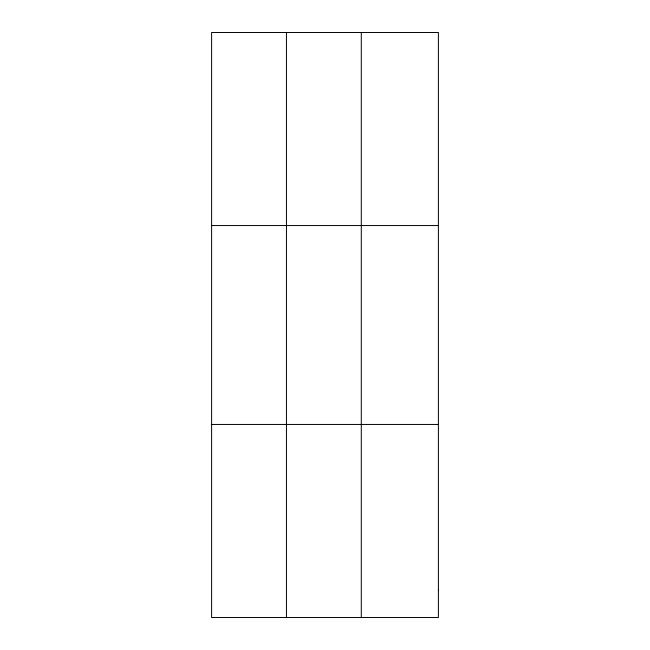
<?xml version="1.0" encoding="UTF-8"?>
<svg xmlns="http://www.w3.org/2000/svg" width="650" height="650" viewBox="0 0 650 650"><rect width="100%" height="100%" fill="white"/><g stroke="black" fill="none" stroke-linecap="round" stroke-linejoin="round"><path stroke-width="0.97" d="M286.447 32.5L286.447 617.5M361.286 32.5L361.286 617.5M211.607 225.55L438.392 225.55M211.607 424.45L438.392 424.45M438.392 589.924L438.392 617.5L211.607 617.5L211.607 32.5L438.392 32.5L438.392 589.924"/></g></svg>
